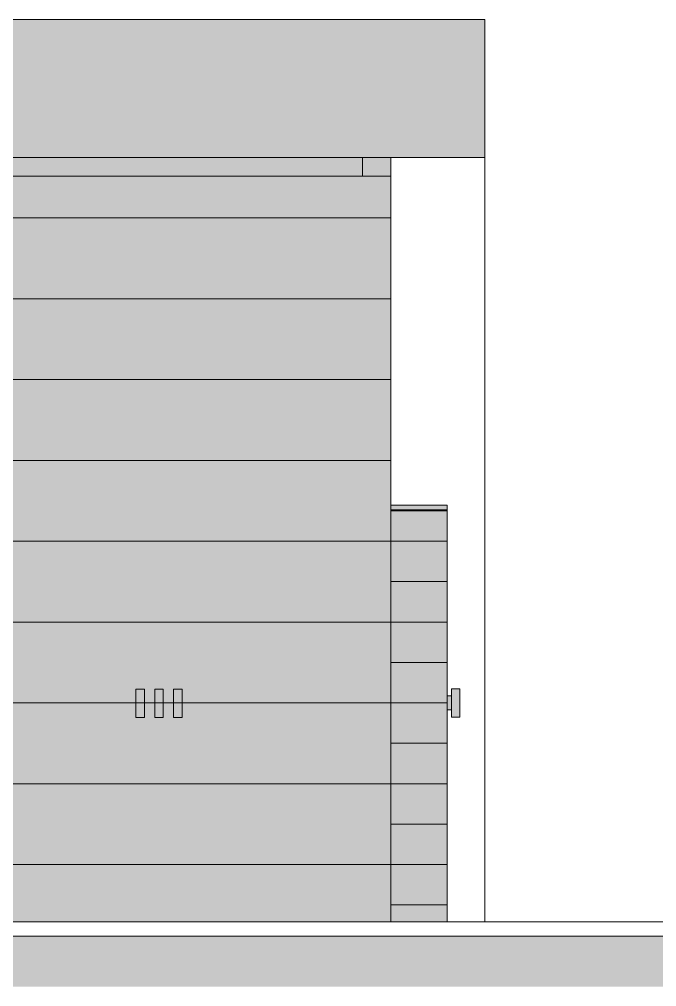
# Model space of a CAD drawing. Header units: millimetres. Extents: x -2143172 to 5255, y -610845 to 279739.
# Drawn here: x -1002954 to -996187, y -601040 to -590773 of the extents above; entities that cross this region are included whole.
import ezdxf

# ---------------------------------------------------------------- set-up
doc = ezdxf.new("R2010")
doc.units = ezdxf.units.MM
doc.header["$LTSCALE"] = 30
doc.linetypes.add('HIDDEN2', pattern=[0.1875, 0.125, -0.0625])
for name, color, linetype, lineweight in [('Applique', 250, 'Continuous', 5), ('Fill Aluminum Cladding', 254, 'Continuous', 5), ('Fill Grey Granite', 251, 'Continuous', 5), ('Hatch', 252, 'Continuous', 5), ('Joints', 250, 'Continuous', 5), ('Proj', 7, 'HIDDEN2', 5)]:
    doc.layers.add(name, color=color, linetype=linetype, lineweight=lineweight)

# ---------------------------------------------------------------- blocks, each defined once
blk = doc.blocks.new('A$C261E1C4D')
at = {"layer": 'Fill Aluminum Cladding'}
h = blk.add_hatch(color=256, dxfattribs=at)
h.set_gradient(color1=(164, 161, 157), color2=(5, 5, 6), tint=1, name='INVCYLINDER')
h.paths.add_polyline_path([(90, 300), (0, 300), (0, 0), (90, 0)])
h = blk.add_hatch(color=256, dxfattribs=at)
h.set_gradient(color1=(72, 69, 66), color2=(63, 63, 75), tint=1, name='CURVED')
h.paths.add_polyline_path([(135, 225), (90, 225), (90, 75), (135, 75)])
at = {"layer": 'Applique', "elevation": 0}
for points in [[(0, 0), (90, 0), (90, 300), (0, 300)], [(90, 75), (135, 75), (135, 225), (90, 225)]]:
    blk.add_lwpolyline(points, close=True, dxfattribs=at)
blk = doc.blocks.new('A$C2B407DD0')
at = {"layer": 'Fill Aluminum Cladding'}
h = blk.add_hatch(color=256, dxfattribs=at)
h.set_gradient(color1=(164, 161, 157), color2=(5, 5, 6), tint=1, name='INVCYLINDER')
h.paths.add_polyline_path([(90, 300), (0, 300), (0, 0), (90, 0)])
at = {"layer": 'Applique', "elevation": 0}
blk.add_lwpolyline([(90, 0), (0, 0), (0, 300), (90, 300)], close=True, dxfattribs=at)

msp = doc.modelspace()

# ---------------------------------------------------------------- hatches: boundary and pattern name
at = {"layer": 'Fill Aluminum Cladding'}
h = msp.add_hatch(color=256, dxfattribs=at)
h.dxf.hatch_style = 1
h.set_gradient(color1=(105, 104, 99), color2=(38, 39, 39), tint=1, name='CURVED')
h.paths.add_polyline_path([(-998010.6, -590773.4), (-1021910.6, -590773.4), (-1021910.6, -592238.4), (-998010.6, -592238.4)])
h = msp.add_hatch(color=256, dxfattribs=at)
h.dxf.hatch_style = 1
h.set_gradient(color1=(128, 64, 0), color2=(255, 168, 82), tint=1)
h.paths.add_polyline_path([(-999010.6, -592438.4), (-1013931.4, -592438.4), (-1013931.4, -600353.4), (-999010.6, -600353.4)])
h.paths.add_polyline_path([(-1010782, -595648.4), (-1010782, -595198.4), (-1010782, -594748.4), (-1010782, -594298.4), (-1010782, -593848.4), (-1010782, -593398.4), (-1010782, -592948.4), (-1010782, -592498.4), (-1010332, -592498.4), (-1009882, -592498.4), (-1009432, -592498.4), (-1008982, -592498.4), (-1008532, -592498.4), (-1008082, -592498.4), (-1007632, -592498.4), (-1007182, -592498.4), (-1006732, -592498.4), (-1006282, -592498.4), (-1005832, -592498.4), (-1005382, -592498.4), (-1004932, -592498.4), (-1004482, -592498.4), (-1004032, -592498.4), (-1003582, -592498.4), (-1003107.6, -592498.4), (-1003107.6, -592948.4), (-1003107.6, -593398.4), (-1003107.6, -593848.4), (-1003107.6, -594298.4), (-1003107.6, -594748.4), (-1003107.6, -595198.4), (-1003107.6, -595648.4), (-1003107.6, -595853.4), (-1003582, -595853.4), (-1004032, -595853.4), (-1004482, -595853.4), (-1004932, -595853.4), (-1005382, -595853.4), (-1005832, -595853.4), (-1006282, -595853.4), (-1006732, -595853.4), (-1007182, -595853.4), (-1007632, -595853.4), (-1008082, -595853.4), (-1008532, -595853.4), (-1008982, -595853.4), (-1009432, -595853.4), (-1009882, -595853.4), (-1010332, -595853.4), (-1010782, -595853.4)], flags=0)
h.paths.add_polyline_path([(-1010782, -592498.4), (-1003107.6, -592498.4), (-1003107.6, -595853.4), (-1010782, -595853.4)], flags=16)
h.paths.add_polyline_path([(-1010782, -596553.4), (-1010332, -596553.4), (-1009882, -596553.4), (-1009440.3, -596553.4), (-1009440.3, -597003.4), (-1009440.3, -597453.4), (-1009440.3, -597903.4), (-1009440.3, -598353.4), (-1009440.3, -598803.4), (-1009440.3, -599253.4), (-1009440.3, -599703.4), (-1009440.3, -600153.4), (-1009440.3, -600287.8), (-1009882, -600287.8), (-1010332, -600287.8), (-1010782, -600287.8), (-1010782, -600153.4), (-1010782, -599703.4), (-1010782, -599253.4), (-1010782, -598803.4), (-1010782, -598353.4), (-1010782, -597903.4), (-1010782, -597453.4), (-1010782, -597003.4)], flags=16)
h.paths.add_polyline_path([(-1010782, -596553.4), (-1009440.3, -596553.4), (-1009440.3, -600287.8), (-1010782, -600287.8)], flags=0)
h.paths.add_polyline_path([(-1010332, -595648.4), (-1010332, -595198.4), (-1010332, -594748.4), (-1010332, -594298.4), (-1010332, -593848.4), (-1010332, -593398.4), (-1010332, -592948.4), (-1009882, -592948.4), (-1009432, -592948.4), (-1008982, -592948.4), (-1008532, -592948.4), (-1008082, -592948.4), (-1007632, -592948.4), (-1007182, -592948.4), (-1006732, -592948.4), (-1006282, -592948.4), (-1005832, -592948.4), (-1005382, -592948.4), (-1004932, -592948.4), (-1004482, -592948.4), (-1004032, -592948.4), (-1003582, -592948.4), (-1003582, -593398.4), (-1003582, -593848.4), (-1003582, -594298.4), (-1003582, -594748.4), (-1003582, -595198.4), (-1003582, -595648.4), (-1004032, -595648.4), (-1004482, -595648.4), (-1004932, -595648.4), (-1005382, -595648.4), (-1005832, -595648.4), (-1006282, -595648.4), (-1006732, -595648.4), (-1007182, -595648.4), (-1007632, -595648.4), (-1008082, -595648.4), (-1008532, -595648.4), (-1008982, -595648.4), (-1009432, -595648.4), (-1009882, -595648.4)], flags=0)
h.paths.add_polyline_path([(-1010332, -597003.4), (-1009882, -597003.4), (-1009882, -597453.4), (-1009882, -597903.4), (-1009882, -598353.4), (-1009882, -598803.4), (-1009882, -599253.4), (-1009882, -599703.4), (-1009882, -600153.4), (-1010332, -600153.4), (-1010332, -599703.4), (-1010332, -599253.4), (-1010332, -598803.4), (-1010332, -598353.4), (-1010332, -597903.4), (-1010332, -597453.4)], flags=0)
h.paths.add_polyline_path([(-1009882, -595198.4), (-1009882, -594748.4), (-1009882, -594298.4), (-1009882, -593848.4), (-1009882, -593398.4), (-1009432, -593398.4), (-1008982, -593398.4), (-1008532, -593398.4), (-1008082, -593398.4), (-1007632, -593398.4), (-1007182, -593398.4), (-1006732, -593398.4), (-1006282, -593398.4), (-1005832, -593398.4), (-1005382, -593398.4), (-1004932, -593398.4), (-1004482, -593398.4), (-1004032, -593398.4), (-1004032, -593848.4), (-1004032, -594298.4), (-1004032, -594748.4), (-1004032, -595198.4), (-1004482, -595198.4), (-1004932, -595198.4), (-1005382, -595198.4), (-1005832, -595198.4), (-1006282, -595198.4), (-1006732, -595198.4), (-1007182, -595198.4), (-1007632, -595198.4), (-1008082, -595198.4), (-1008532, -595198.4), (-1008982, -595198.4), (-1009432, -595198.4)], flags=0)
h.paths.add_polyline_path([(-1012070.1, -597882.2), (-1012070.1, -598182.2), (-1012160.1, -598182.2), (-1012160.1, -597882.2)], flags=16)
h.paths.add_polyline_path([(-1012270.1, -597882.2), (-1012270.1, -598182.2), (-1012360.1, -598182.2), (-1012360.1, -597882.2)], flags=16)
h.paths.add_polyline_path([(-1012470.1, -597882.2), (-1012470.1, -598182.2), (-1012560.1, -598182.2), (-1012560.1, -597882.2)], flags=16)
h.paths.add_polyline_path([(-1009432, -594748.4), (-1009432, -594298.4), (-1009432, -593848.4), (-1008982, -593848.4), (-1008532, -593848.4), (-1008082, -593848.4), (-1007632, -593848.4), (-1007182, -593848.4), (-1006732, -593848.4), (-1006282, -593848.4), (-1005832, -593848.4), (-1005382, -593848.4), (-1004932, -593848.4), (-1004482, -593848.4), (-1004482, -594298.4), (-1004482, -594748.4), (-1004932, -594748.4), (-1005382, -594748.4), (-1005832, -594748.4), (-1006282, -594748.4), (-1006732, -594748.4), (-1007182, -594748.4), (-1007632, -594748.4), (-1008082, -594748.4), (-1008532, -594748.4), (-1008982, -594748.4)], flags=0)
h.paths.add_polyline_path([(-1006716, -597882.2), (-1006626, -597882.2), (-1006626, -598182.2), (-1006716, -598182.2)], flags=16)
h.paths.add_polyline_path([(-1006516, -597882.2), (-1006426, -597882.2), (-1006426, -598182.2), (-1006516, -598182.2)], flags=16)
h.paths.add_polyline_path([(-1006316, -597882.2), (-1006226, -597882.2), (-1006226, -598182.2), (-1006316, -598182.2)], flags=16)
h.paths.add_polyline_path([(-1001716, -597882.2), (-1001626, -597882.2), (-1001626, -598182.2), (-1001716, -598182.2)], flags=16)
h.paths.add_polyline_path([(-1001516, -597882.2), (-1001426, -597882.2), (-1001426, -598182.2), (-1001516, -598182.2)], flags=16)
h.paths.add_polyline_path([(-1001316, -597882.2), (-1001226, -597882.2), (-1001226, -598182.2), (-1001316, -598182.2)], flags=16)
h = msp.add_hatch(color=256, dxfattribs=at)
h.dxf.hatch_style = 1
h.set_gradient(color1=(235, 117, 0), color2=(255, 168, 82), rotation=180, tint=1, name='CURVED')
h.paths.add_polyline_path([(-998410.6, -595928.4), (-999010.6, -595928.4), (-999010.6, -595978.4), (-998410.6, -595978.4)])
h.paths.add_polyline_path([(-998410.6, -595988.4), (-999010.6, -595988.4), (-999010.6, -596312.4), (-998410.6, -596312.4)])
h.paths.add_polyline_path([(-998410.6, -596312.4), (-999010.6, -596312.4), (-999010.6, -596741.4), (-998410.6, -596741.4)])
h.paths.add_polyline_path([(-998410.6, -596741.4), (-999010.6, -596741.4), (-999010.6, -597170.4), (-998410.6, -597170.4)])
h.paths.add_polyline_path([(-998410.6, -597170.4), (-999010.6, -597170.4), (-999010.6, -597599.4), (-998410.6, -597599.4)])
h.paths.add_polyline_path([(-998410.6, -597599.4), (-999010.6, -597599.4), (-999010.6, -598028.4), (-998410.6, -598028.4)])
h.paths.add_polyline_path([(-998410.6, -598028.4), (-999010.6, -598028.4), (-999010.6, -598457.4), (-998410.6, -598457.4)])
h.paths.add_polyline_path([(-998410.6, -598457.4), (-999010.6, -598457.4), (-999010.6, -598886.4), (-998410.6, -598886.4)])
h.paths.add_polyline_path([(-998410.6, -598886.4), (-999010.6, -598886.4), (-999010.6, -599315.4), (-998410.6, -599315.4)])
h.paths.add_polyline_path([(-998410.6, -599315.4), (-999010.6, -599315.4), (-999010.6, -599744.4), (-998410.6, -599744.4)])
h.paths.add_polyline_path([(-998410.6, -599744.4), (-999010.6, -599744.4), (-999010.6, -600173.4), (-998410.6, -600173.4)])
h.paths.add_polyline_path([(-998410.6, -600173.4), (-999010.6, -600173.4), (-999010.6, -600353.4), (-998910.6, -600353.4), (-998410.6, -600353.4)])
at = {"layer": 'Fill Grey Granite'}
h = msp.add_hatch(color=256, dxfattribs=at)
h.dxf.hatch_style = 1
h.set_gradient(color1=(233, 232, 231), color2=(224, 229, 229), tint=1, name='HEMISPHERICAL')
h.paths.add_polyline_path([(-1013931.4, -592438.4), (-999010.6, -592438.4), (-999010.6, -592238.4), (-1020910.6, -592238.4), (-1020910.6, -600353.4), (-1013931.4, -600353.4)])
h.paths.add_polyline_path([(-1018835.6, -593738.4), (-1018230.6, -593738.4), (-1018230.6, -595632.4), (-1018230.6, -599338.4), (-1018835.6, -599338.4), (-1018835.6, -597965.4)], flags=16)
h.paths.add_polyline_path([(-1017347.1, -593738.4), (-1016742.1, -593738.4), (-1016742.1, -595632.4), (-1016742.1, -599338.4), (-1017347.1, -599338.4), (-1017347.1, -597965.4)], flags=16)
h.paths.add_polyline_path([(-1015723.2, -593738.4), (-1015118.2, -593738.4), (-1015118.2, -595632.4), (-1015118.2, -599338.4), (-1015723.2, -599338.4), (-1015723.2, -597965.4)], flags=16)
at = {"layer": 'Hatch', "transparency": 33554636}
h = msp.add_hatch(color=256, dxfattribs=at)
h.dxf.hatch_style = 1
h.paths.add_polyline_path([(-1028110.6, -600503.4), (-1028110.6, -601040.3), (-988111.7, -601040.3), (-988111.7, -600503.4)])

# ---------------------------------------------------------------- linework, layer by layer
at = {"layer": 'Joints'}
for p, q in [((-1003107.6, -592880.4, 0.2), (-999010.6, -592880.4, 0.2)), ((-1003107.6, -592880.4, 0.2), (-999010.6, -592880.4, 0.2)), ((-1003107.6, -593738.4, 0.2), (-999010.6, -593738.4, 0.2)), ((-1003107.6, -593738.4, 0.2), (-999010.6, -593738.4, 0.2)), ((-1003107.6, -594596.4, 0.2), (-999010.6, -594596.4, 0.2)), ((-1003107.6, -594596.4, 0.2), (-999010.6, -594596.4, 0.2)), ((-1003107.6, -595454.4, 0.2), (-999010.6, -595454.4, 0.2)), ((-1003107.6, -595454.4, 0.2), (-999010.6, -595454.4, 0.2)), ((-1013931.4, -596312.4, 0.2), (-999010.6, -596312.4, 0.2)), ((-999010.6, -596312.4, 0.2), (-998410.6, -596312.4, 0.2)), ((-999010.6, -596741.4, 0.2), (-998410.6, -596741.4, 0.2)), ((-1009448.7, -597170.4, 0.2), (-999010.6, -597170.4, 0.2)), ((-999010.6, -597170.4, 0.2), (-998410.6, -597170.4, 0.2)), ((-999010.6, -597599.4, 0.2), (-998410.6, -597599.4, 0.2)), ((-1009448.7, -598028.4, 0.2), (-999010.6, -598028.4, 0.2)), ((-999010.6, -598028.4, 0.2), (-998410.6, -598028.4, 0.2)), ((-999010.6, -598457.4, 0.2), (-998410.6, -598457.4, 0.2)), ((-1009448.7, -598886.4, 0.2), (-999010.6, -598886.4, 0.2)), ((-999010.6, -598886.4, 0.2), (-998410.6, -598886.4, 0.2)), ((-999010.6, -599315.4, 0.2), (-998410.6, -599315.4, 0.2)), ((-1009440.3, -599744.4, 0.2), (-999010.6, -599744.4, 0.2)), ((-999010.6, -599744.4, 0.2), (-998410.6, -599744.4, 0.2)), ((-999010.6, -600173.4, 0.2), (-998410.6, -600173.4, 0.2))]:
    msp.add_line(p, q, dxfattribs=at)
at = {"layer": 'Proj'}
for p, q in [((-1021910.6, -590773.4, 0.2), (-998010.6, -590773.4, 0.2)), ((-998010.6, -590773.4, 0.2), (-998010.6, -600353.4, 0.2)), ((-1021910.6, -592238.4, 0.2), (-998010.6, -592238.4, 0.2)), ((-999310.6, -592238.4, 0.2), (-999310.6, -592438.4, 0.2)), ((-999010.6, -592238.4, 0.2), (-999010.6, -600353.4, 0.2)), ((-1013931.4, -592438.4, 0.2), (-999010.6, -592438.4, 0.2)), ((-999010.6, -592438.4, 0.2), (-999010.6, -600353.4, 0.2)), ((-999010.6, -595928.4, 0.2), (-998410.6, -595928.4, 0.2)), ((-999010.6, -595978.4, 0.2), (-998410.6, -595978.4, 0.2)), ((-999010.6, -595988.4, 0.2), (-998410.6, -595988.4, 0.2)), ((-998410.6, -595928.4, 0.2), (-998410.6, -600353.4, 0.2)), ((-1028110.6, -600353.4, 0.2), (-988111.7, -600353.4, 0.2)), ((-999410.6, -600353.4, 0.2), (-998910.6, -600353.4, 0.2)), ((-1028110.6, -600503.4, 0.2), (-988111.7, -600503.4, 0.2))]:
    msp.add_line(p, q, dxfattribs=at)

# ---------------------------------------------------------------- block references
at = {"layer": 'Applique'}
for p in [(-1001716, -598182.2, 0.2), (-1001516, -598182.2, 0.2), (-1001316, -598182.2, 0.2)]:
    msp.add_blockref('A$C2B407DD0', p, dxfattribs=at)
at = {"layer": 'Applique', "xscale": -1}
msp.add_blockref('A$C261E1C4D', (-998275.6, -598178.4, 0.2), dxfattribs=at)

doc.saveas('drawing.dxf')
